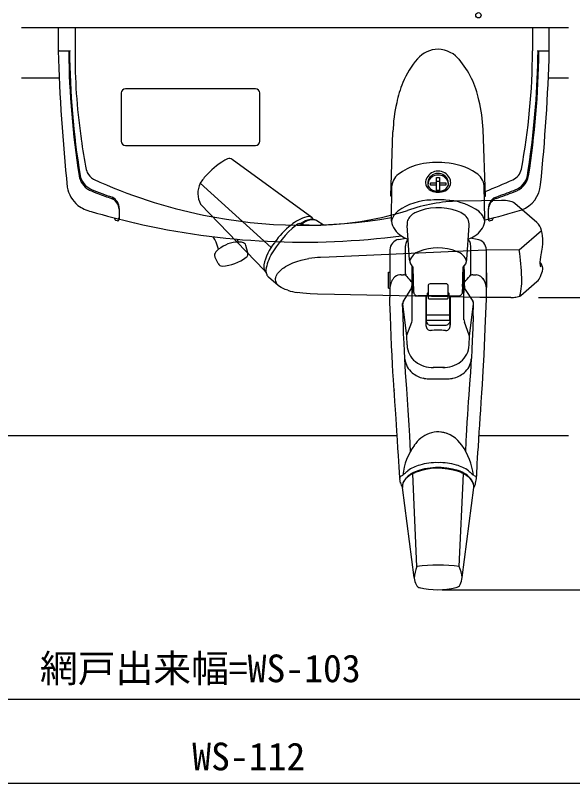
# Model space of a CAD drawing. Units: millimetres, scale not verified. Extents: x -526 to 524, y -783 to 779.
# Drawn here: x 155.6 to 288.4, y -628.7 to -445.7 of the extents above; entities that cross this region are included whole.
import ezdxf
from ezdxf.enums import TextEntityAlignment as Align

# ---------------------------------------------------------------- set-up
doc = ezdxf.new("R2010")
doc.units = ezdxf.units.MM
doc.header["$LTSCALE"] = 4
for name, color, linetype in [('0-4_YKK_12', 2, 'Continuous'), ('0-5_YKK_13', 4, 'Continuous'), ('0-7_YKK_D', 6, 'Continuous'), ('0-9_YSS_K', 3, 'Continuous')]:
    doc.layers.add(name, color=color, linetype=linetype)
doc.styles.add('ＭＳ ゴシック', font='')
doc.styles.get('ＭＳ ゴシック').set_extended_font_data('MS Gothic')

msp = doc.modelspace()

# ---------------------------------------------------------------- linework, layer by layer
at = {"layer": '0-4_YKK_12'}
for p, q in [((287.395, -448.728), (157.1, -448.728)), ((166.054, -460.728), (157.1, -460.728)), ((287.395, -460.728), (282.579, -460.728))]:
    msp.add_line(p, q, dxfattribs=at)
at = {"layer": '0-5_YKK_13'}
for p, q in [((169.819, -448.728), (169.819, -454.228)), ((278.819, -448.728), (278.819, -454.228)), ((282.819, -454.228), (282.819, -448.728)), ((280.019, -454.228), (282.819, -454.228)), ((180.829, -464.237), (180.829, -475.737)), ((212.829, -463.237), (181.829, -463.237)), ((213.829, -475.737), (213.829, -464.237)), ((267.593, -488.806), (267.043, -472.954)), ((181.829, -476.737), (212.829, -476.737)), ((226.258, -493.903), (207.265, -480.044)), ((170.766, -483.906), (170.79, -484.036)), ((216.517, -501.062), (199.626, -485.743)), ((245.183, -494.749), (245.319, -486.35)), ((255.974, -485.274), (256.674, -485.274)), ((267.467, -494.38), (267.329, -486.35)), ((173.211, -487.341), (173.079, -487.267)), ((173.543, -487.108), (173.708, -487.187)), ((271.971, -489.859), (261.307, -489.991)), ((267.371, -488.806), (267.593, -488.806)), ((269.902, -489.109), (270.747, -488.799)), ((180.319, -491.752), (180.319, -491.894)), ((214.961, -506.515), (199.699, -490.713)), ((268.319, -494.268), (268.319, -491.764)), ((279.826, -495.104), (274.59, -490.57)), ((179.319, -494.296), (179.319, -494.014)), ((269.319, -494.019), (269.319, -494.296)), ((179.945, -494.688), (179.544, -494.586)), ((223.582, -495.268), (224.091, -495.006)), ((228.909, -495.632), (227.426, -494.68)), ((249.477, -503.937), (248.952, -495.765)), ((263.179, -503.887), (263.696, -495.765)), ((267.461, -494.908), (267.457, -494.935)), ((268.319, -494.398), (268.319, -494.268)), ((269.093, -494.586), (268.692, -494.688)), ((275.638, -501.618), (280.96, -497.009)), ((208.726, -499.76), (208.475, -499.069)), ((246.96, -499.126), (248.652, -498.842)), ((265.6, -499.113), (263.97, -498.852)), ((210.978, -502.305), (210.525, -500.549)), ((248.568, -507.31), (248.568, -500.646)), ((264.08, -507.31), (264.079, -500.617)), ((244.824, -501.6), (244.824, -512.847)), ((203.942, -504.874), (203.157, -503.23)), ((214.961, -506.515), (215.363, -507.045)), ((262.324, -505.677), (262.324, -511.562)), ((218.212, -510.062), (215.914, -508.09)), ((247.504, -507.543), (247.171, -507.549)), ((247.504, -507.543), (248.073, -507.543)), ((250.426, -507.305), (250.324, -507.305)), ((250.421, -507.305), (250.422, -507.292)), ((262.214, -507.305), (262.324, -507.305)), ((264.575, -507.543), (265.386, -507.544)), ((250.074, -509.253), (250.07, -510.214)), ((250.324, -510.305), (250.471, -510.305)), ((250.468, -510.325), (250.467, -510.305)), ((253.924, -510.226), (253.924, -512.965)), ((258.224, -509.689), (254.424, -509.689)), ((258.724, -512.964), (258.724, -510.226)), ((262.163, -511.571), (262.199, -510.305)), ((262.324, -510.305), (262.169, -510.305)), ((276.023, -512.431), (279.843, -509.124)), ((244.524, -510.705), (244.824, -510.705)), ((248.045, -513.788), (249.821, -511.072)), ((250.175, -518.256), (250.175, -511.799)), ((253.764, -512.274), (253.782, -511.929)), ((258.868, -511.94), (258.882, -512.252)), ((262.473, -518.256), (262.473, -511.753)), ((262.8, -511.02), (264.629, -513.829)), ((253.463, -512.555), (251.488, -512.555)), ((253.424, -512.555), (253.424, -519.503)), ((253.574, -518.32), (253.574, -512.533)), ((253.924, -512.486), (258.724, -512.486)), ((254.224, -513.284), (258.424, -513.284)), ((259.074, -512.53), (259.074, -518.32)), ((259.185, -512.555), (261.16, -512.555)), ((259.224, -512.555), (259.224, -519.503)), ((248.84, -522.18), (247.89, -514.457)), ((263.808, -522.18), (264.758, -514.457)), ((264.69, -517.344), (264.792, -514.411)), ((259.074, -517.176), (253.574, -517.176)), ((248.903, -521.904), (250.072, -518.84)), ((253.425, -518.204), (253.424, -518.188)), ((253.574, -518.32), (259.074, -518.32)), ((254.474, -519.519), (258.224, -519.519)), ((263.745, -521.904), (262.576, -518.84)), ((263.734, -524.244), (263.808, -522.18)), ((263.808, -522.18), (263.745, -521.904)), ((248.421, -527.648), (248.392, -527.492)), ((264.227, -527.648), (264.256, -527.492)), ((257.804, -529.606), (255.13, -529.608)), ((252.997, -532.201), (252.798, -532.164)), ((254.487, -532.354), (258.161, -532.354)), ((259.651, -532.201), (259.85, -532.164)), ((247.378, -557.167), (247.182, -556.032)), ((251.274, -577.041), (250.314, -554.91)), ((261.374, -577.041), (262.334, -554.91)), ((265.265, -557.162), (265.466, -556.032)), ((250.63, -579.666), (247.842, -558.194)), ((262.019, -579.628), (264.806, -558.194))]:
    msp.add_line(p, q, dxfattribs=at)
for points in [[(165.819, -448.728), (165.819, -454.228), (168.614, -454.228)], [(245.279, -488.806), (245.066, -488.806), (245.569, -473.46)], [(255.974, -486.216), (254.524, -486.216), (254.524, -485.61), (255.974, -485.61), (255.974, -484.354), (256.674, -484.354), (256.674, -485.61), (258.124, -485.61), (258.124, -486.216), (256.674, -486.216)], [(256.674, -485.61), (256.674, -487.472), (255.974, -487.472), (255.974, -485.61)], [(180.319, -491.897), (180.319, -494.247), (180.319, -494.398)], [(204.028, -501.47), (203.403, -499.754), (203.14, -499.155), (202.706, -498.461)], [(275.638, -501.618), (267.646, -501.644), (230.341, -503.313), (228.312, -503.4)], [(267.824, -510.555), (267.824, -507.055), (267.824, -501.6)], [(220.547, -511.23), (219.92, -511.012), (219.286, -510.744), (218.964, -510.578), (218.556, -510.319), (218.212, -510.062), (218.005, -509.821), (217.84, -509.57), (217.714, -509.3), (217.636, -509.03), (217.602, -508.741), (217.612, -508.455), (217.662, -508.177), (217.772, -507.846), (217.906, -507.567), (218.089, -507.268), (218.321, -506.962), (218.674, -506.582), (218.896, -506.376), (219.28, -506.061), (219.584, -505.841), (219.99, -505.576), (220.557, -505.253), (221.692, -504.725), (222.629, -504.38), (223.722, -504.059), (224.696, -503.832), (225.532, -503.679)], [(250.128, -511.805), (250.109, -509.112), (250.123, -506.651), (250.147, -505.49)], [(250.324, -505.68), (250.324, -506.068), (250.324, -507.305), (250.324, -509.112), (250.324, -510.305), (250.324, -511.562), (250.324, -511.605)], [(250.404, -507.305), (250.403, -507.171), (250.401, -507.016), (250.4, -506.805), (250.4, -506.59), (250.398, -506.096), (250.395, -505.749)], [(262.249, -505.751), (262.248, -506.825), (262.245, -507.305)], [(262.524, -511.759), (262.531, -511.433), (262.535, -511.069), (262.537, -510.645), (262.538, -510.245), (262.539, -509.759), (262.539, -509.427), (262.538, -508.794), (262.531, -507.207), (262.503, -505.507)], [(262.574, -510.166), (262.574, -509.253), (262.574, -506.927), (262.547, -505.449)], [(244.524, -510.705), (244.524, -506.905), (244.824, -506.905)], [(250.471, -510.325), (250.472, -510.305), (250.473, -510.249), (250.473, -510.118), (250.473, -509.984), (250.472, -509.847), (250.471, -509.719), (250.47, -509.595), (250.468, -509.417), (250.466, -509.228), (250.46, -508.85), (250.453, -508.387), (250.444, -507.95), (250.435, -507.568), (250.427, -507.332), (250.425, -507.293)], [(262.169, -510.3), (262.171, -509.959), (262.176, -509.47), (262.176, -508.726), (262.204, -507.755), (262.214, -507.305)], [(262.235, -507.305), (262.236, -507.121), (262.234, -506.934)], [(265.475, -555.89), (265.508, -555.293), (265.551, -554.496), (265.607, -553.452), (265.662, -552.46), (265.74, -551.179), (265.821, -549.85), (265.907, -548.477), (266.021, -546.687), (266.132, -544.957), (266.236, -543.386), (266.361, -541.513), (266.477, -539.799), (266.608, -537.884), (266.758, -535.655), (266.89, -533.65), (266.997, -531.974), (267.092, -530.477), (267.304, -526.615), (267.571, -520.294), (267.817, -513.256), (267.824, -510.555), (267.924, -510.555), (267.924, -507.055), (267.824, -507.055)], [(227.589, -512.153), (225.858, -512.084), (224.101, -511.929), (222.701, -511.733)], [(273.632, -512.946), (266.222, -512.946), (231.651, -512.238), (227.591, -512.143)], [(247.172, -555.926), (247.102, -554.629), (247.032, -553.283), (246.959, -552.004), (246.869, -550.556), (246.762, -548.808), (246.643, -546.921), (246.498, -544.679), (246.312, -541.877), (246.159, -539.62), (246.029, -537.707), (245.919, -536.088), (245.845, -534.967), (245.845, -535.094), (245.689, -532.559), (245.567, -530.643), (245.464, -528.895), (245.35, -526.751), (245.244, -524.447), (245.146, -522.068), (245.061, -519.869), (244.967, -517.279), (244.857, -514.207), (244.824, -512.847)], [(248.386, -527.415), (248.294, -525.694), (248.205, -523.853), (248.112, -521.605), (248.06, -520.276), (247.958, -517.344), (247.856, -514.411), (247.856, -514.376)], [(264.69, -517.344), (264.587, -520.276), (264.47, -523.24), (264.377, -525.239), (264.256, -527.492)], [(248.914, -524.244), (248.84, -522.18), (248.903, -521.904)], [(249.755, -549.652), (249.564, -545.919), (249.426, -543.345), (249.21, -539.754), (248.846, -534.665), (248.553, -530.835), (248.47, -529.161), (248.387, -527.443)], [(262.895, -549.557), (262.936, -548.808), (262.974, -548.056), (263.026, -547.057), (263.09, -545.815), (263.162, -544.444), (263.26, -542.669), (263.364, -540.914), (263.466, -539.317), (263.579, -537.679), (263.687, -536.197), (263.802, -534.663), (263.963, -532.554), (264.094, -530.835), (264.178, -529.161), (264.253, -527.513)]]:
    msp.add_lwpolyline(points, dxfattribs=at)
for centre, radius, start, end in [((256.614, -460.666), 6.896, 92.45306, 138.79773), ((255.95, -460.893), 7.125, 38.23992, 87.03678), ((601.667, -441.669), 436.029, 181.65049, 185.9197), ((166.127, -454.528), 0.3, 91.55116, 180.01074), ((168.614, -454.528), 0.3, 89.09701, 198.97055), ((375.971, -451.984), 207.673, 180.70195, 188.84227), ((363.442, -452.628), 194.942, 180.47013, 189.21837), ((302.622, -455.361), 132.808, 179.51121, 188.28389), ((121.213, -453.547), 157.607, 349.45881, 359.75252), ((72.32, -451.941), 208.02, 351.14235, 359.28737), ((73.563, -451.701), 206.582, 351.84928, 359.29924), ((280.023, -454.528), 0.3, 0.06184, 90.86823), ((-167.909, -440.836), 450.926, 354.23723, 358.29817), ((264.411, -468.031), 17.618, 137.4824, 159.20116), ((244.744, -470.229), 21.709, 11.46099, 40.30729), ((268.139, -470.665), 22.068, 156.24204, 169.29623), ((181.829, -464.237), 1, 90, 180), ((212.829, -464.237), 1, 0, 90), ((278.586, -474.203), 33.026, 166.63049, 178.71102), ((232.543, -474.372), 34.529, 2.35321, 14.17698), ((92.892, -453.935), 187.131, 350.77968, 354.03317), ((271.673, -461.985), 101.261, 187.00821, 191.19285), ((181.829, -475.737), 1, 180, 270), ((212.829, -475.737), 1, 270, 0), ((213.639, -494.592), 16.481, 117.00038, 138.51895), ((206.607, -480.826), 1.022, 49.95485, 116.5871), ((254.894, -494.074), 13.196, 102.20184, 125.36746), ((256.006, -499.008), 18.253, 83.86136, 102.33983), ((257.09, -495.973), 15.138, 56.74519, 86.71369), ((178.06, -481.001), 5.755, 186.67498, 202.57461), ((256.319, -485.963), 3.104, 90.14922, 150.71251), ((256.329, -485.963), 3.104, 29.28749, 89.85078), ((272.693, -481.666), 3.541, 294.27576, 348.36237), ((175.476, -483.143), 4.77, 190.78729, 239.82941), ((175.521, -482.965), 4.59, 191.21131, 244.47339), ((176.17, -481.429), 3.86, 207.48926, 239.06025), ((224.512, -375.244), 120.508, 245.31531, 258.45196), ((208.245, -490.984), 10.087, 133.57523, 148.69945), ((249.319, -486.766), 4.021, 120.85774, 174.05501), ((256.074, -485.667), 2.749, 153.60371, 179.80112), ((256.32, -485.897), 2.515, 15.85475, 170.15325), ((256.039, -486.007), 2.147, 119.43682, 186.52781), ((256.293, -486.5), 2.702, 59.97148, 118.9856), ((256.717, -485.992), 2.053, 358.76399, 63.11157), ((256.574, -485.667), 2.749, 0.19888, 26.39629), ((263.13, -486.894), 4.233, 7.38795, 57.71757), ((229.823, -388.763), 105.858, 290.87004, 294.75419), ((273.029, -483.074), 4.913, 286.44928, 349.47762), ((273.079, -482.944), 4.631, 290.28938, 347.83857), ((175.016, -485.427), 7.157, 189.75142, 231.08071), ((204.732, -488.153), 5.646, 154.73478, 206.96116), ((255.362, -485.549), 2.039, 182.94177, 234.60389), ((255.508, -485.731), 1.687, 171.68604, 238.14165), ((257.175, -485.746), 1.654, 310.81157, 18.92014), ((257.175, -485.485), 2.164, 301.23357, 346.28477), ((256.165, -485.406), 3.168, 349.24375, 355.52132), ((273.724, -485.48), 7.044, 290.87074, 354.8894), ((184.779, -462.249), 27.631, 245.24954, 249.85349), ((257.869, -274.277), 228.94, 248.43159, 249.75925), ((519.942, 448.964), 998.528, 249.80678, 250.00661), ((256.092, -484.602), 3.234, 233.94401, 268.43275), ((256.171, -484.952), 2.702, 234.92872, 273.18234), ((256.384, -481.617), 6.233, 265.33562, 272.54391), ((256.463, -484.908), 2.746, 267.02518, 315.56147), ((256.341, -483.954), 3.903, 274.69665, 301.21134), ((228.381, -370.288), 126.195, 289.31329, 291.39671), ((136.977, -134.438), 378.77, 290.68134, 291.34492), ((177.529, -491.989), 2.791, 1.83739, 68.48452), ((177.491, -491.655), 2.829, 358.03204, 65.52289), ((254.973, -503.775), 14.051, 91.15887, 125.75834), ((262.139, -529.729), 39.747, 91.19888, 109.27753), ((256.413, -508.176), 18.517, 84.48355, 94.8408), ((257.611, -504.235), 14.502, 58.48808, 87.69907), ((271.201, -491.683), 2.884, 116.86566, 181.61213), ((271.083, -491.974), 2.766, 110.43054, 178.15584), ((271.788, -498.249), 8.392, 79.53383, 92.66695), ((272.708, -493.056), 3.118, 52.87403, 81.06335), ((175.679, -483.996), 8.694, 233.60588, 256.68633), ((226.604, -421.299), 74.369, 271.77611, 287.53978), ((256.324, -504.752), 13.183, 69.63211, 114.79717), ((256.413, -508.176), 18.517, 60.74463, 61.7036), ((263.279, -495.676), 4.258, 10.63084, 63.3096), ((234.262, -357.021), 141.412, 283.58346, 287.26553), ((223.86, -321.616), 178.059, 253.63008, 257.06467), ((180.019, -493.882), 0.3, 256.32595, 0), ((224.313, -377.197), 118.554, 258.3573, 280.14285), ((227.466, -502.741), 9.366, 105.15958, 131.24938), ((225.379, -495.122), 1.466, 32.02212, 104.29465), ((249.867, -496.149), 4.888, 129.42933, 163.36366), ((252.244, -495.942), 3.475, 114.65399, 157.94905), ((259.77, -496.466), 4.231, 50.9786, 74.33322), ((261.063, -495.449), 2.652, 353.16672, 58.87049), ((268.619, -493.882), 0.3, 181.28678, 282.03521), ((179.619, -494.295), 0.3, 180.03796, 255.59943), ((180.018, -494.397), 0.3, 255.83738, 359.93126), ((224.191, -322.358), 177.409, 256.91572, 277.57603), ((238.153, -515.118), 24.91, 129.1251, 150.37377), ((232.818, -510.581), 18.824, 127.76269, 145.20013), ((223.293, -496.37), 1.028, 91.76509, 144.92211), ((223.261, -494.621), 0.722, 268.65446, 296.38508), ((227.085, -471.155), 24.546, 261.74421, 274.26146), ((223.244, -493.403), 2.068, 278.81829, 300.02208), ((226.475, -498.888), 4.555, 90.52948, 121.54335), ((226.358, -497.84), 3.366, 72.75446, 128.15948), ((226.432, -495.929), 1.596, 51.5229, 91.6302), ((250.077, -493.941), 4.961, 189.37777, 240.30477), ((252.046, -495.395), 3.116, 165.91971, 186.81141), ((262.486, -493.835), 5.092, 300.49471, 347.52002), ((265.669, -494.624), 1.814, 350.9789, 7.71897), ((268.619, -494.397), 0.3, 179.76262, 284.12205), ((269.005, -494.285), 0.314, 286.25694, 1.89434), ((277.825, -497.585), 3.187, 10.41275, 51.10898), ((270.642, -499.549), 10.626, 345.8423, 13.8267), ((247.329, -501.604), 2.506, 98.48601, 179.89708), ((251.469, -492.898), 6.587, 233.86525, 249.40678), ((249.447, -499.81), 0.67, 115.3022, 160.55575), ((262.738, -500.324), 1.317, 32.92478, 55.98267), ((260.602, -491.921), 7.724, 291.99174, 305.33618), ((265.295, -501.623), 2.529, 0.53738, 83.08291), ((208.709, -507.021), 7.26, 89.86082, 130.11614), ((208.601, -508.342), 8.604, 82.70111, 89.21624), ((209.556, -500.799), 1, 14.47246, 82.09136), ((228.267, -508.39), 13.86, 142.17689, 166.70022), ((251.285, -500.718), 2.719, 155.39124, 178.48525), ((256.337, -513.101), 11.98, 68.51858, 112.12346), ((261.901, -500.589), 2.178, 359.2724, 26.39832), ((204.059, -502.799), 1, 135.74323, 205.52754), ((207.603, -505.846), 5.672, 129.1759, 138.68296), ((209.999, -502.558), 1.012, 307.04452, 13.29908), ((226.409, -508.194), 11.28, 147.50333, 168.30563), ((252.834, -505.323), 3.47, 106.90409, 162.54066), ((259.63, -505.482), 3.694, 18.81767, 72.77573), ((216.183, -510.509), 60.116, 2.1634, 8.50563), ((293.537, -505.254), 12.969, 165.8722, 176.8535), ((204.835, -504.459), 0.985, 204.9297, 273.03347), ((204.428, -495.262), 10.191, 272.57743, 307.32802), ((228.936, -523.564), 20.174, 91.77111, 99.71348), ((252.069, -503.764), 2.597, 182.99807, 229.97918), ((260.579, -503.753), 2.604, 310.12808, 357.23914), ((282.887, -504.747), 2.309, 174.90868, 203.32586), ((278.65, -506.39), 2.677, 8.70693, 43.66941), ((217.599, -505.48), 2.833, 174.3628, 201.41638), ((218.111, -506.476), 2.806, 168.29942, 200.197), ((269.315, -503.315), 12.303, 338.05177, 346.27493), ((279.35, -505.872), 1.95, 349.29011, 356.66127), ((216.703, -507.087), 1.277, 196.28273, 231.81671), ((248.977, -510.917), 4.153, 141.50381, 180.5694), ((247.375, -509.65), 2.111, 95.55071, 141.34291), ((248.053, -508.585), 1.042, 39.49658, 88.87807), ((249.551, -507.22), 0.987, 185.22501, 225.33067), ((259.019, -499.853), 12.976, 218.45383, 226.42054), ((266.97, -507.273), 4.757, 175.9108, 180.38505), ((255.586, -501.632), 10.34, 312.51644, 323.18124), ((263.324, -507.302), 0.754, 315.68358, 359.39532), ((264.608, -508.655), 1.113, 91.7341, 132.00399), ((265.162, -509.901), 2.371, 27.88767, 83.10124), ((263.46, -510.948), 4.364, 1.5196, 34.83395), ((259.465, -508.765), 16.8, 346.92047, 2.82502), ((278.172, -506.977), 2.72, 307.90735, 339.86693), ((248.344, -510.178), 1.727, 329.02712, 359.11117), ((353.72, -507.704), 103.304, 181.44259, 182.19495), ((254.423, -510.189), 0.5, 89.86804, 184.21489), ((258.224, -510.189), 0.5, 0, 90), ((292.941, -510.447), 30.773, 179.73654, 180.50738), ((248.223, -510.006), 13.97, 357.07489, 358.7733), ((264.267, -510.175), 1.693, 179.69731, 209.86176), ((223.933, -501.58), 10.227, 250.66492, 263.08215), ((250.125, -511.605), 0.2, 271.06029, 4.033), ((251.454, -511.584), 0.965, 180.72113, 271.39051), ((253.465, -512.255), 0.3, 269.65242, 359.7271), ((253.966, -511.999), 0.194, 102.57326, 161.92192), ((258.688, -511.992), 0.186, 15.74061, 78.96497), ((259.172, -512.261), 0.291, 178.48642, 270.17891), ((261.149, -511.539), 1.016, 270.62577, 1.66918), ((262.52, -511.563), 0.196, 178.85683, 270.69972), ((248.906, -514.39), 1.05, 145.00768, 179.2244), ((248.882, -514.335), 1, 146.82205, 187.01426), ((254.226, -512.981), 0.303, 176.68266, 269.62021), ((258.414, -512.975), 0.31, 271.76681, 2.01095), ((263.824, -514.365), 0.969, 357.25694, 36.44024), ((263.796, -514.327), 0.971, 352.28944, 30.87098), ((273.634, -503.728), 9.217, 269.9879, 277.72447), ((274.613, -510.413), 2.463, 276.06139, 304.95452), ((248.313, -518.23), 1.862, 340.88072, 0.7939), ((255.367, -519.449), 1.944, 178.61724, 206.18886), ((255.033, -518.194), 1.609, 180.36973, 218.18208), ((254.53, -518.556), 0.989, 215.5603, 241.50101), ((254.435, -518.73), 0.79, 243.3098, 272.85983), ((258.192, -518.631), 0.889, 272.01637, 331.30267), ((257.529, -518.171), 1.694, 328.17325, 359.45993), ((257.389, -519.476), 1.835, 331.04898, 4.49111), ((264.335, -518.23), 1.862, 179.2061, 199.11928), ((254.43, -519.892), 0.905, 206.86101, 270.53434), ((256.323, -555.447), 34.701, 87.07965, 93.06271), ((258.226, -519.922), 0.879, 261.12669, 331.60528), ((254.241, -524.066), 5.33, 181.90475, 231.16262), ((258.396, -524.066), 5.33, 308.83738, 358.09525), ((252.954, -527.282), 4.548, 184.61846, 232.01356), ((255.009, -522.888), 6.722, 232.45365, 271.67849), ((257.628, -522.888), 6.722, 268.32151, 307.54635), ((259.693, -527.282), 4.548, 307.98644, 355.38154), ((253.91, -526.556), 5.717, 228.94047, 258.78237), ((255.18, -518.238), 14.133, 261.11556, 267.12956), ((257.468, -518.238), 14.133, 272.87044, 278.88444), ((258.738, -526.556), 5.717, 281.21763, 311.05953), ((256.332, -550.806), 5.843, 65.03733, 111.40773), ((256.032, -552.075), 7.128, 33.4228, 82.34212), ((256.605, -552.075), 7.128, 109.72818, 146.5772), ((262.597, -556.848), 14.772, 143.84574, 173.7047), ((250.04, -556.848), 14.772, 6.2953, 36.15426), ((255.868, -565.512), 13.233, 88.04831, 107.22412), ((256.769, -565.512), 13.233, 72.77588, 91.95169), ((253.458, -560.955), 6.843, 106.98546, 138.53866), ((-71.198, -205.727), 473.297, 312.46336, 312.58537), ((253.97, -561.011), 8.385, 103.94165, 125.70126), ((256.359, -568.983), 15.55, 72.38174, 112.23921), ((256.324, -568.966), 15.344, 71.55486, 110.99297), ((258.667, -561.011), 8.385, 54.29874, 76.05835), ((259.472, -559.993), 6.043, 36.26044, 74.71834), ((259.18, -560.955), 6.843, 41.46134, 73.01454), ((583.835, -205.727), 473.297, 227.41463, 227.53664), ((247.689, -555.935), 0.527, 118.64041, 190.56298), ((244.769, -549.781), 6.286, 295.10981, 298.3932), ((246.972, -553.626), 1.86, 295.35381, 303.4599), ((247.038, -553.742), 1.726, 303.85629, 318.65586), ((253.064, -559.898), 5.906, 116.01089, 143.89843), ((265.6, -553.742), 1.726, 221.34414, 236.14371), ((265.665, -553.626), 1.86, 236.5401, 244.64619), ((267.868, -549.781), 6.286, 241.6068, 244.89019), ((264.948, -555.935), 0.527, 349.43702, 61.35959), ((249.914, -556.638), 2.591, 187.79723, 216.91296), ((250.642, -558.03), 2.815, 145.23222, 183.34045), ((250.524, -557.928), 2.695, 146.40877, 179.72265), ((261.995, -558.03), 2.815, 356.65955, 34.76778), ((262.006, -558.03), 2.815, 356.65955, 34.76778), ((262.76, -556.664), 2.555, 323.21694, 348.88829), ((258.596, -580.221), 7.982, 156.51843, 176.71683), ((256.323, -612.174), 35.494, 81.81902, 98.17685), ((254.409, -580.2), 7.631, 4.29684, 24.47636), ((253.643, -579.685), 3.018, 181.49344, 213.1486), ((258.053, -579.416), 3.972, 332.28449, 356.93858), ((252.245, -580.848), 1.229, 202.7664, 261.8233), ((260.377, -580.785), 1.284, 279.36056, 335.69424), ((256.303, -563.469), 19.072, 256.53707, 283.07189)]:
    msp.add_arc(centre, radius, start, end, dxfattribs=at)
for centre, major_axis, ratio, start_param, end_param in [((250.423, -507.292), (0, 0.0132), 0.113308, 4.636778, 7.9295926), ((262.23, -506.941), (0, -0.0537), 0.079173, 1.7015705, 4.5816148), ((262.172, -510.72), (0, -0.0138), 0.185519, 4.712389, 7.8539816)]:
    msp.add_ellipse(centre, major_axis=major_axis, ratio=ratio, start_param=start_param, end_param=end_param, dxfattribs=at)
msp.add_ellipse((250.469, -510.325), major_axis=(0, -0.00613), ratio=0.244872, dxfattribs=at)
at = {"layer": '0-7_YKK_D'}
for p, q in [((280.254, -512.925), (433.319, -512.925)), ((257.304, -582.54), (453.319, -582.54)), ((332.819, -608.729), (105.819, -608.729)), ((328.319, -628.729), (110.372, -628.729))]:
    msp.add_line(p, q, dxfattribs=at)
msp.add_circle((265.919, -445.728), 0.637, dxfattribs=at)
at = {"layer": '0-9_YSS_K'}
for p, q in [((-0.181, -545.814), (246.572, -545.829)), ((266.076, -545.829), (287.395, -545.829))]:
    msp.add_line(p, q, dxfattribs=at)

# ---------------------------------------------------------------- texts
at = {"layer": '0-7_YKK_D', "style": 'ＭＳ ゴシック'}
for s, p in [('網戸出来幅=WS-103', (161.458, -606.553)), ('WS-112', (197.74, -627.529))]:
    msp.add_text(s, height=6.598, dxfattribs=at).set_placement(p, align=Align.BOTTOM_LEFT)

doc.saveas('drawing.dxf')
